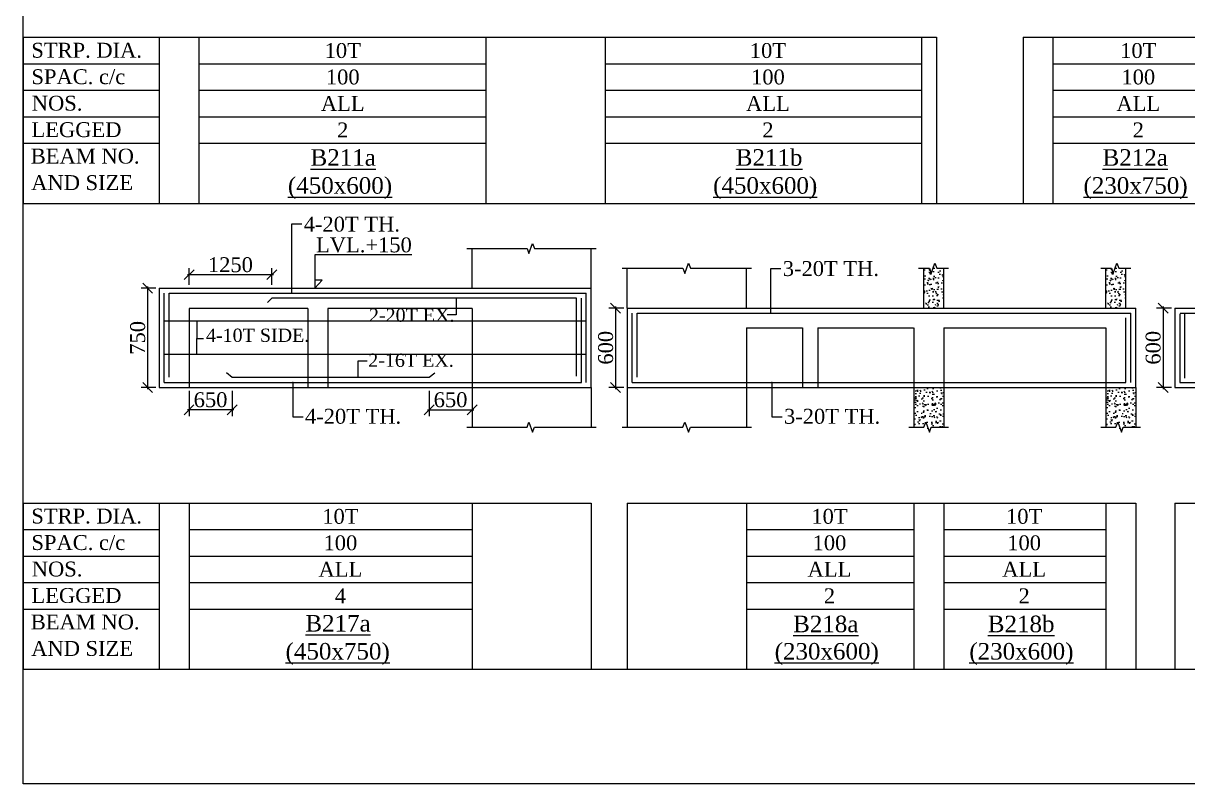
# Model space of a CAD drawing. Header units: millimetres. Extents: x 9781889 to 10654170, y -7852491 to -7608561.
# Drawn here: x 10545497 to 10563083, y -7801878 to -7790389 of the extents above; entities that cross this region are included whole.
import ezdxf
from ezdxf.enums import TextEntityAlignment as Align

# ---------------------------------------------------------------- set-up
doc = ezdxf.new("R2010")
doc.units = ezdxf.units.MM
doc.header["$LTSCALE"] = 10
doc.header["$PDMODE"] = 3
doc.linetypes.add('HIDDEN', pattern=[0.375, 0.25, -0.125])
for name, color, linetype, lineweight in [('LVL', 3, 'Continuous', 0), ('S-CUT OUT LINE', 9, 'Continuous', 0), ('S-DIM L.S.', 7, 'Continuous', 0), ('S-HATCH', 8, 'Continuous', 0), ('S-L.S.SECTION', 5, 'Continuous', 0), ('S-L.S.SLAB LINE', 252, 'HIDDEN', 0), ('S-L.S.STEEL', 1, 'Continuous', 9), ('S-L.S.STEEL 1', 6, 'Continuous', 0), ('S-SECTION MARK', 7, 'Continuous', 0), ('S-SHEET', 251, 'Continuous', 0), ('S-TEXT', 7, 'Continuous', 0), ('S-TEXT L.S. BEAM NO.', 30, 'Continuous', 0), ('S-TEXT. L.S.', 7, 'Continuous', 0)]:
    doc.layers.add(name, color=color, linetype=linetype, lineweight=lineweight)
doc.styles.add('135', font='arial.ttf', dxfattribs={"width": 0.8, "height": 135})
doc.styles.get("Standard").update_dxf_attribs({"font": 'arial.ttf'})
doc.styles.add('TEXT', font='times.ttf')
doc.dimstyles.new('75', dxfattribs={"dimtxt": 135, "dimasz": 90, "dimexe": 0.1, "dimexo": 0.03, "dimgap": 0.09, "dimtad": 1, "dimdec": 0, "dimzin": 0, "dimdsep": 46, "dimtxsty": '135', "dimblk": 'ARCHTICK', "dimcen": 0.09, "dimclrd": 256, "dimclre": 256, "dimclrt": 256, "dimadec": 0, "dimazin": 0, "dimtfac": 1, "dimtdec": 0, "dimtofl": 0, "dimtmove": 1, "dimatfit": 3, "dimldrblk": 'DOTSMALL', "dimfxl": 1, "dimtolj": 1, "dimtzin": 0, "dimlwd": -1, "dimlwe": -1, "dimarcsym": 0})
doc.dimstyles.new('SETU_1', dxfattribs={"dimtxt": 200, "dimasz": 150, "dimexe": 100, "dimexo": 50, "dimgap": 35, "dimtad": 1, "dimdec": 0, "dimzin": 0, "dimdsep": 46, "dimtxsty": 'Standard', "dimblk": 'OBLIQUE', "dimcen": 150, "dimdle": 25, "dimclrd": 256, "dimclre": 7, "dimclrt": 256, "dimadec": 0, "dimazin": 0, "dimtfac": 1, "dimtdec": 0, "dimtofl": 0, "dimtmove": 1, "dimatfit": 3, "dimfxl": 1, "dimtolj": 1, "dimtzin": 0, "dimlwd": -1, "dimlwe": 5, "dimarcsym": 1})
pattern_1 = [(49.99999999999999, (311067.0562190972, -23983.98058426101), (182.184668996004, -15.93908553890309), [19.05, -209.55]), (355, (311067.0562190972, -23983.98058426101), (-35.24342142496934, 191.0568452390351), [15.24, -167.64058417]), (100.4514447, (311082.2382260971, -23985.30883776117), (146.9412470903533, 175.1177519121951), [16.19000879999999, -178.0902445999999]), (46.18420000000001, (311067.0562190972, -23933.18058426119), (271.0790408921299, -42.04232793272715), [28.575, -314.325]), (96.63555760999992, (311089.6461190972, -23936.68408426084), (237.404134051503, 247.4261245977215), [24.28502314, -267.13560816]), (351.1841511700001, (311067.0562190972, -23933.18058426119), (237.404134064977, 247.4261245855326), [22.85996707, -251.45973192]), (21, (311092.4562190976, -23945.88058426138), (151.6143912691325, -102.2651981870876), [19.05, -209.55]), (326.0000000000001, (311092.4562190976, -23945.88058426138), (61.80202834764707, 184.1879661223193), [15.24, -167.64]), (71.45144499999999, (311105.0907516964, -23954.40268416144), (213.4164192787161, 81.92276888590524), [16.1900088, -178.0899376]), (37.50000000000001, (311067.0562190972, -23983.98058426101), (3.088603250591817, 84.55503887315311), [0, -165.608, 0, -170.18, 0, -168.275]), (7.499999999999999, (311067.0562190972, -23983.98058426101), (66.81966251030575, 100.1805748181195), [0, -97.02799999999999, 0, -161.798, 0, -64.135]), (327.5, (311010.4142190963, -23983.98058426101), (135.5905951668714, -5.728743992673444), [0, -63.5, 0, -198.12, 0, -262.89]), (317.5, (310985.0142190978, -23983.98058426101), (148.129181386018, 25.42649103333303), [0, -82.55, 0, -131.572, 0, -186.69])]

# ---------------------------------------------------------------- blocks, each defined once
blk = doc.blocks.new('_ArchTick')
at = {"color": 0, "linetype": 'ByBlock', "const_width": 0.15}
blk.add_lwpolyline([(-0.5, -0.5), (0.5, 0.5)], dxfattribs=at)
blk = doc.blocks.new('_Oblique')
at = {"color": 0, "linetype": 'ByBlock', "lineweight": -2}
blk.add_line((-0.5, -0.5), (0.5, 0.5), dxfattribs=at)
blk = doc.blocks.new('*D1128')
at = {"layer": 'Defpoints', "color": 0, "transparency": 16777216}
for p in [(10547550.18985364, -7794390.969826872), (10547375.03988869, -7795890.969829852), (10547550.18985457, -7795890.969829852)]:
    blk.add_point(p, dxfattribs=at)
at = {"layer": 'S-DIM L.S.', "color": 7, "lineweight": 5, "transparency": 16777216}
for p, q in [((10547500.18985364, -7794390.969826872), (10547275.03988869, -7794390.969826872)), ((10547500.18985457, -7795890.969829852), (10547275.03988869, -7795890.969829852))]:
    blk.add_line(p, q, dxfattribs=at)
at = {"layer": 'S-DIM L.S.', "transparency": 16777216}
blk.add_line((10547375.03988869, -7794365.969826872), (10547375.03988869, -7795915.969829852), dxfattribs=at)
at = {"layer": 'S-DIM L.S.', "transparency": 16777216, "xscale": 150, "yscale": 150, "zscale": 150}
for p, rotation in [((10547375.03988869, -7794390.969826872), 90), ((10547375.03988869, -7795890.969829852), 270)]:
    blk.add_blockref('_Oblique', p, dxfattribs=dict(at, rotation=rotation))
at = {"layer": 'S-DIM L.S.', "transparency": 16777216, "insert": (10547225.26880001, -7795140.969828364), "char_height": 225, "attachment_point": 5, "rotation": 90, "style": 'TEXT'}
blk.add_mtext('\\A1;750', dxfattribs=at)
blk = doc.blocks.new('*D1129')
at = {"layer": 'Defpoints', "color": 0, "transparency": 16777216}
for p in [(10548000.34244815, -7794187.166203773), (10548000.34244815, -7794390.969826868, 0.0148120577035693), (10549250.34244815, -7794390.969826868, 0.0148120577035693)]:
    blk.add_point(p, dxfattribs=at)
at = {"layer": 'S-DIM L.S.', "transparency": 16777216}
blk.add_line((10549275.34244815, -7794187.166203773), (10547975.34244815, -7794187.166203773), dxfattribs=at)
at = {"layer": 'S-DIM L.S.', "color": 7, "lineweight": 5, "transparency": 16777216}
for p, q in [((10548000.34244815, -7794340.969826868), (10548000.34244815, -7794087.166203773)), ((10549250.34244815, -7794340.969826868), (10549250.34244815, -7794087.166203773))]:
    blk.add_line(p, q, dxfattribs=at)
at = {"layer": 'S-DIM L.S.', "transparency": 16777216, "xscale": 150, "yscale": 150, "zscale": 150, "rotation": 180}
blk.add_blockref('_Oblique', (10548000.34244815, -7794187.166203773), dxfattribs=at)
at = {"layer": 'S-DIM L.S.', "transparency": 16777216, "xscale": 150, "yscale": 150, "zscale": 150}
blk.add_blockref('_Oblique', (10549250.34244815, -7794187.166203773), dxfattribs=at)
at = {"layer": 'S-DIM L.S.', "transparency": 16777216, "insert": (10548625.34244815, -7794037.719556333), "char_height": 225, "attachment_point": 5, "style": 'TEXT'}
blk.add_mtext('\\A1;1250', dxfattribs=at)
blk = doc.blocks.new('*D1130')
at = {"layer": 'Defpoints', "color": 0, "transparency": 16777216}
for p in [(10551625.06700722, -7795890.969835437, 0.0147644726574974), (10552275.18988425, -7795890.969833574, 0.0148120577035693), (10552275.18988425, -7796227.042576513)]:
    blk.add_point(p, dxfattribs=at)
at = {"layer": 'S-DIM L.S.', "color": 7, "lineweight": 5, "transparency": 16777216}
for p, q in [((10551625.06700722, -7795940.969835437), (10551625.06700722, -7796327.042576513)), ((10552275.18988425, -7795940.969833574), (10552275.18988425, -7796327.042576513))]:
    blk.add_line(p, q, dxfattribs=at)
at = {"layer": 'S-DIM L.S.', "transparency": 16777216}
blk.add_line((10551600.06700722, -7796227.042576513), (10552300.18988425, -7796227.042576513), dxfattribs=at)
at = {"layer": 'S-DIM L.S.', "transparency": 16777216, "xscale": 150, "yscale": 150, "zscale": 150, "rotation": 180}
blk.add_blockref('_Oblique', (10551625.06700722, -7796227.042576513), dxfattribs=at)
at = {"layer": 'S-DIM L.S.', "transparency": 16777216, "xscale": 150, "yscale": 150, "zscale": 150}
blk.add_blockref('_Oblique', (10552275.18988425, -7796227.042576513), dxfattribs=at)
at = {"layer": 'S-DIM L.S.', "transparency": 16777216, "insert": (10551950.12844573, -7796077.595929073), "char_height": 225, "attachment_point": 5, "style": 'TEXT'}
blk.add_mtext('\\A1;650', dxfattribs=at)
blk = doc.blocks.new('*D1131')
at = {"layer": 'Defpoints', "color": 0, "transparency": 16777216}
for p in [(10548000.24071851, -7795890.969833574, 0.0148120577035693), (10548650.36359553, -7795890.969835437, 0.0147644726574974), (10548000.24071851, -7796227.042576513)]:
    blk.add_point(p, dxfattribs=at)
at = {"layer": 'S-DIM L.S.', "color": 7, "lineweight": 5, "transparency": 16777216}
for p, q in [((10548000.24071851, -7795940.969833574), (10548000.24071851, -7796327.042576513)), ((10548650.36359553, -7795940.969835437), (10548650.36359553, -7796327.042576513))]:
    blk.add_line(p, q, dxfattribs=at)
at = {"layer": 'S-DIM L.S.', "transparency": 16777216}
blk.add_line((10548675.36359553, -7796227.042576513), (10547975.24071851, -7796227.042576513), dxfattribs=at)
at = {"layer": 'S-DIM L.S.', "transparency": 16777216, "xscale": 150, "yscale": 150, "zscale": 150, "rotation": 180}
blk.add_blockref('_Oblique', (10548000.24071851, -7796227.042576513), dxfattribs=at)
at = {"layer": 'S-DIM L.S.', "transparency": 16777216, "xscale": 150, "yscale": 150, "zscale": 150}
blk.add_blockref('_Oblique', (10548650.36359553, -7796227.042576513), dxfattribs=at)
at = {"layer": 'S-DIM L.S.', "transparency": 16777216, "insert": (10548325.30215702, -7796077.595929073), "char_height": 225, "attachment_point": 5, "style": 'TEXT'}
blk.add_mtext('\\A1;650', dxfattribs=at)
blk = doc.blocks.new('*D1132')
at = {"layer": 'Defpoints', "color": 0, "transparency": 16777216}
for p in [(10554617.46633099, -7794690.969826872), (10554442.31636606, -7795890.969829852), (10554617.46633192, -7795890.969829852)]:
    blk.add_point(p, dxfattribs=at)
at = {"layer": 'S-DIM L.S.', "color": 7, "lineweight": 5, "transparency": 16777216}
for p, q in [((10554567.46633099, -7794690.969826872), (10554342.31636606, -7794690.969826872)), ((10554567.46633192, -7795890.969829852), (10554342.31636606, -7795890.969829852))]:
    blk.add_line(p, q, dxfattribs=at)
at = {"layer": 'S-DIM L.S.', "transparency": 16777216}
blk.add_line((10554442.31636606, -7794665.969826872), (10554442.31636606, -7795915.969829852), dxfattribs=at)
at = {"layer": 'S-DIM L.S.', "transparency": 16777216, "xscale": 150, "yscale": 150, "zscale": 150}
for p, rotation in [((10554442.31636606, -7794690.969826872), 90), ((10554442.31636606, -7795890.969829852), 270)]:
    blk.add_blockref('_Oblique', p, dxfattribs=dict(at, rotation=rotation))
at = {"layer": 'S-DIM L.S.', "transparency": 16777216, "insert": (10554292.86971862, -7795290.969828364), "char_height": 225, "attachment_point": 5, "rotation": 90, "style": 'TEXT'}
blk.add_mtext('\\A1;600', dxfattribs=at)
blk = doc.blocks.new('*D1134')
at = {"layer": 'Defpoints', "color": 0, "transparency": 16777216}
for p in [(10562886.5230374, -7794690.969689035), (10562711.37307255, -7795890.969692015), (10562886.52303833, -7795890.969692015)]:
    blk.add_point(p, dxfattribs=at)
at = {"layer": 'S-DIM L.S.', "color": 7, "lineweight": 5, "transparency": 16777216}
for p, q in [((10562836.5230374, -7794690.969689035), (10562611.37307255, -7794690.969689035)), ((10562836.52303833, -7795890.969692015), (10562611.37307255, -7795890.969692015))]:
    blk.add_line(p, q, dxfattribs=at)
at = {"layer": 'S-DIM L.S.', "transparency": 16777216}
blk.add_line((10562711.37307255, -7794665.969689035), (10562711.37307255, -7795915.969692015), dxfattribs=at)
at = {"layer": 'S-DIM L.S.', "transparency": 16777216, "xscale": 150, "yscale": 150, "zscale": 150}
for p, rotation in [((10562711.37307255, -7794690.969689035), 90), ((10562711.37307255, -7795890.969692015), 270)]:
    blk.add_blockref('_Oblique', p, dxfattribs=dict(at, rotation=rotation))
at = {"layer": 'S-DIM L.S.', "transparency": 16777216, "insert": (10562561.9264251, -7795290.969690527), "char_height": 225, "attachment_point": 5, "rotation": 90, "style": 'TEXT'}
blk.add_mtext('\\A1;600', dxfattribs=at)

msp = doc.modelspace()

# ---------------------------------------------------------------- hatches: boundary and pattern name
at = {"layer": 'S-HATCH', "linetype": 'ByBlock'}
h = msp.add_hatch(dxfattribs=at)
h.set_pattern_fill('AR-CONC', color=256)
h.set_pattern_definition([(49.99999999999999, (308317.0562200751, -23983.98058426101), (182.184668996004, -15.93908553890309), [19.05, -209.55]), (355, (308317.0562200751, -23983.98058426101), (-35.24342142496934, 191.0568452390351), [15.24, -167.64058417]), (100.4514447, (308332.238227075, -23985.30883776117), (146.9412470903533, 175.1177519121951), [16.19000879999999, -178.0902445999999]), (46.18420000000001, (308317.0562200751, -23933.18058426119), (271.0790408921299, -42.04232793272715), [28.575, -314.325]), (96.63555760999992, (308339.6461200751, -23936.68408426084), (237.404134051503, 247.4261245977215), [24.28502314, -267.13560816]), (351.1841511700001, (308317.0562200751, -23933.18058426119), (237.404134064977, 247.4261245855326), [22.85996707, -251.45973192]), (21, (308342.4562200755, -23945.88058426138), (151.6143912691325, -102.2651981870876), [19.05, -209.55]), (326.0000000000001, (308342.4562200755, -23945.88058426138), (61.80202834764707, 184.1879661223193), [15.24, -167.64]), (71.45144499999999, (308355.0907526743, -23954.40268416144), (213.4164192787161, 81.92276888590524), [16.1900088, -178.0899376]), (37.50000000000001, (308317.0562200751, -23983.98058426101), (3.088603250591817, 84.55503887315311), [0, -165.608, 0, -170.18, 0, -168.275]), (7.499999999999999, (308317.0562200751, -23983.98058426101), (66.81966251030575, 100.1805748181195), [0, -97.02799999999999, 0, -161.798, 0, -64.135]), (327.5, (308260.4142200742, -23983.98058426101), (135.5905951668714, -5.728743992673444), [0, -63.5, 0, -198.12, 0, -262.89]), (317.5, (308235.0142200757, -23983.98058426101), (148.129181386018, 25.42649103333303), [0, -82.55, 0, -131.572, 0, -186.69])])
h.paths.add_polyline_path([(10559397.46630134, -7794090.96982724), (10559292.86384148, -7794090.96982724), (10559264.89353584, -7794014.122044882), (10559208.95292455, -7794167.817609599), (10559180.98261984, -7794090.96982724), (10559097.46630232, -7794090.96982724), (10559097.46630232, -7794690.969826868), (10559397.46630134, -7794690.969826868)])
h = msp.add_hatch(dxfattribs=at)
h.set_pattern_fill('AR-CONC', color=256)
h.set_pattern_definition(pattern_1)
h.paths.add_polyline_path([(10562147.46630036, -7794090.96982724), (10562042.8638405, -7794090.96982724), (10562014.89353486, -7794014.122044882), (10561958.95292357, -7794167.817609599), (10561930.98261886, -7794090.96982724), (10561847.46630134, -7794090.96982724), (10561847.46630134, -7794690.969826868), (10562147.46630036, -7794690.969826868)])
h = msp.add_hatch(dxfattribs=at)
h.set_pattern_fill('AR-CONC', color=256)
h.set_pattern_definition([(49.99999999999999, (308167.0562190972, -23983.98058426101), (182.184668996004, -15.93908553890309), [19.05, -209.55]), (355, (308167.0562190972, -23983.98058426101), (-35.24342142496934, 191.0568452390351), [15.24, -167.64058417]), (100.4514447, (308182.2382260971, -23985.30883776117), (146.9412470903533, 175.1177519121951), [16.19000879999999, -178.0902445999999]), (46.18420000000001, (308167.0562190972, -23933.18058426119), (271.0790408921299, -42.04232793272715), [28.575, -314.325]), (96.63555760999992, (308189.6461190972, -23936.68408426084), (237.404134051503, 247.4261245977215), [24.28502314, -267.13560816]), (351.1841511700001, (308167.0562190972, -23933.18058426119), (237.404134064977, 247.4261245855326), [22.85996707, -251.45973192]), (21, (308192.4562190976, -23945.88058426138), (151.6143912691325, -102.2651981870876), [19.05, -209.55]), (326.0000000000001, (308192.4562190976, -23945.88058426138), (61.80202834764707, 184.1879661223193), [15.24, -167.64]), (71.45144499999999, (308205.0907516964, -23954.40268416144), (213.4164192787161, 81.92276888590524), [16.1900088, -178.0899376]), (37.50000000000001, (308167.0562190972, -23983.98058426101), (3.088603250591817, 84.55503887315311), [0, -165.608, 0, -170.18, 0, -168.275]), (7.499999999999999, (308167.0562190972, -23983.98058426101), (66.81966251030575, 100.1805748181195), [0, -97.02799999999999, 0, -161.798, 0, -64.135]), (327.5, (308110.4142190963, -23983.98058426101), (135.5905951668714, -5.728743992673444), [0, -63.5, 0, -198.12, 0, -262.89]), (317.5, (308085.0142190978, -23983.98058426101), (148.129181386018, 25.42649103333303), [0, -82.55, 0, -131.572, 0, -186.69])])
h.paths.add_polyline_path([(10558947.46630134, -7796490.969829483), (10559097.79654924, -7796490.969829483), (10559125.76685395, -7796414.122047124), (10559181.70746524, -7796567.817611841), (10559209.67777088, -7796490.969829483), (10559397.46630036, -7796490.969829483), (10559397.46630036, -7795890.969827985), (10558947.46630134, -7795890.969827985)])
h = msp.add_hatch(dxfattribs=at)
h.set_pattern_fill('AR-CONC', color=256)
h.set_pattern_definition(pattern_1)
h.paths.add_polyline_path([(10561847.46630134, -7796490.969829483), (10561997.79654924, -7796490.969829483), (10562025.76685395, -7796414.122047124), (10562081.70746524, -7796567.817611841), (10562109.67777088, -7796490.969829483), (10562297.46630036, -7796490.969829483), (10562297.46630036, -7795890.969827985), (10561847.46630134, -7795890.969827985)])

# ---------------------------------------------------------------- linework, layer by layer
at = {"layer": 'LVL', "linetype": 'Continuous', "elevation": -0.0003248265627273962}
msp.add_lwpolyline([(10551363.59790951, -7793887.54958872), (10549902.38170245, -7793887.54958872), (10549902.38170245, -7794390.969826868), (10550010.52122988, -7794268.886645629), (10549902.38170245, -7794268.886645629)], dxfattribs=at)
at = {"layer": 'S-CUT OUT LINE', "color": 5}
for points, elevation in [([(10552196.90214179, -7793790.96982724), (10553104.94312756, -7793790.96982724), (10553132.91343227, -7793867.817609599), (10553188.85404356, -7793714.122044882), (10553216.8243492, -7793790.96982724), (10554150.18988443, -7793790.96982724)], -0.0001158637210891085), ([(10554539.2294534, -7794090.96982724), (10555459.47845114, -7794090.96982724), (10555487.44875586, -7794167.817609599), (10555543.38936714, -7794014.122044882), (10555571.35967279, -7794090.96982724), (10556492.51719604, -7794090.96982724)], -0.001671325892168576), ([(10559019.17855889, -7794090.96982724), (10559180.98261984, -7794090.96982724), (10559208.95292455, -7794167.817609599), (10559264.89353584, -7794014.122044882), (10559292.86384148, -7794090.96982724), (10559472.46630153, -7794090.96982724)], -0.001597069491445607), ([(10561769.17855791, -7794090.96982724), (10561930.98261886, -7794090.96982724), (10561958.95292357, -7794167.817609599), (10562014.89353486, -7794014.122044882), (10562042.8638405, -7794090.96982724), (10562222.46630055, -7794090.96982724)], -0.001597069491446008), ([(10552196.90214179, -7796490.969829483), (10553104.94312756, -7796490.969829483), (10553132.91343227, -7796414.122047124), (10553188.85404356, -7796567.817611841), (10553216.8243492, -7796490.969829483), (10554150.18988443, -7796490.969829483)], -0.0001158637210891085), ([(10554539.2294534, -7796490.969829483), (10555459.47845114, -7796490.969829483), (10555487.44875586, -7796414.122047124), (10555543.38936714, -7796567.817611841), (10555571.35967279, -7796490.969829483), (10556492.51719604, -7796490.969829483)], -0.001671325892168576), ([(10558869.17855791, -7796490.969829483), (10559097.79654924, -7796490.969829483), (10559125.76685395, -7796414.122047124), (10559181.70746524, -7796567.817611841), (10559209.67777088, -7796490.969829483), (10559472.46630055, -7796490.969829483)], -0.001597069491446008), ([(10561769.17855791, -7796490.969829483), (10561997.79654924, -7796490.969829483), (10562025.76685395, -7796414.122047124), (10562081.70746524, -7796567.817611841), (10562109.67777088, -7796490.969829483), (10562372.46630055, -7796490.969829483)], -0.001597069491446008)]:
    msp.add_lwpolyline(points, dxfattribs=dict(at, elevation=elevation))
at = {"layer": 'S-L.S.SECTION'}
for p, q in [((10552275.18988522, -7794390.969826868, -0.0002289834300848081), (10552275.18988522, -7793790.96982724, -0.0002289835465001081)), ((10554075.18988425, -7794390.969826868, -0.0002289834300852082), (10554075.18988425, -7793790.96982724, -0.0002289835465005079)), ((10554617.51719684, -7794690.969826868, -0.001784445601164276), (10554617.51719684, -7794090.96982724, -0.001784445717579576)), ((10556417.51719586, -7794690.969826868, -0.001784445601164676), (10556417.51719586, -7794090.96982724, -0.001784445717579976)), ((10559097.46630232, -7794690.969826868, -0.001710189200441307), (10559097.46630232, -7794090.96982724, -0.001710189316856607)), ((10559397.46630134, -7794690.969826868, -0.001710189200441707), (10559397.46630134, -7794090.96982724, -0.001710189316857007)), ((10561847.46630134, -7794690.969826868, -0.001710189200441707), (10561847.46630134, -7794090.96982724, -0.001710189316857007)), ((10562147.46630036, -7794690.969826868, -0.001710189200442108), (10562147.46630036, -7794090.96982724, -0.001710189316857407)), ((10547550.18985364, -7794390.969826868, -0.0003150878399525588), (10554075.18988425, -7794390.969826868, -0.0003421031390813084)), ((10547550.24071949, -7794390.969826868, -0.0003032398308073765), (10547550.24071851, -7795890.969833574, -0.0003032398308073765)), ((10554075.18988425, -7795890.969827985, -0.0003702644633766083), (10554075.18988425, -7794390.969826868, -0.0003702644633766083)), ((10554617.46633099, -7794690.969826868, -0.001796293610309458), (10562297.46630036, -7794690.969826868, -0.001823308909438208)), ((10554617.51719684, -7794690.969826868, -0.001784445601164276), (10554617.51719586, -7795890.969833574, -0.001784445601164276)), ((10562297.46630036, -7795890.969827985, -0.001851470233733507), (10562297.46630036, -7794690.969826868, -0.001851470233733507)), ((10562886.52303832, -7794690.969689032, -0.00185936798196762), (10580491.52303832, -7794690.969689031, -0.01302520494069489)), ((10562886.52303832, -7794690.969689031, -0.001145102379021179), (10562886.52303832, -7795890.969695739, -0.001145102379021179)), ((10547550.18985364, -7795890.969827985, -0.0003150878399525588), (10554075.18988425, -7795890.969827985, -0.0003421031390813084)), ((10552275.18988522, -7795890.969829855, -0.0002289834300848081), (10552275.18988522, -7796490.969829483, -0.0002289835465001081)), ((10554075.18988425, -7795890.969829855, -0.0002289834300852082), (10554075.18988425, -7796490.969829483, -0.0002289835465005079)), ((10554617.46633099, -7795890.969827985, -0.001796293610309458), (10562297.46630036, -7795890.969827985, -0.001823308909438208)), ((10554617.51719684, -7795890.969829855, -0.001784445601164276), (10554617.51719684, -7796490.969829483, -0.001784445717579576)), ((10556417.51719586, -7795890.969829855, -0.001784445601164676), (10556417.51719586, -7796490.969829483, -0.001784445717579976)), ((10558947.46630134, -7795890.969829855, -0.001710189200441707), (10558947.46630134, -7796490.969829483, -0.001710189316857007)), ((10559397.46630036, -7795890.969829855, -0.001710189200442108), (10559397.46630036, -7796490.969829483, -0.001710189316857407)), ((10561847.46630134, -7795890.969829855, -0.001710189200441707), (10561847.46630134, -7796490.969829483, -0.001710189316857007)), ((10562297.46630036, -7795890.969829855, -0.001710189200442108), (10562297.46630036, -7796490.969829483, -0.001710189316857407)), ((10562886.52303832, -7795890.96969015, -0.00185936798196762), (10580041.52303836, -7795890.969690148, -0.01313956730939395))]:
    msp.add_line(p, q, dxfattribs=at)
at = {"layer": 'S-L.S.SLAB LINE', "ltscale": 0.3}
for p, q in [((10547550.18985364, -7794690.969832457, -0.0002679648491682243), (10547550.24071851, -7794690.969832457, -0.0002679646247443479)), ((10548000.18985364, -7794690.969832457, -0.0002659793779076298), (10549795.24074912, -7794690.969832457, -0.0002504449664942046)), ((10548000.24071851, -7794690.969832457, -0.0003032398308077766), (10548000.24071851, -7795890.969833574, -0.0003032398308077766)), ((10549795.24074912, -7794690.969832457, -0.0002152722968713206), (10549795.24074912, -7795890.969833574, -0.0002152722968713206)), ((10550095.18988425, -7794690.969832457, -0.0002478491998338204), (10552275.18988425, -7794690.969832458, -0.0002289834300852084)), ((10550095.24074912, -7794690.969832457, -0.0002152722968713206), (10550095.24074912, -7795890.969833574, -0.0002152722968713206)), ((10552275.18988425, -7794690.969832457, -0.0002289834300852082), (10552275.18988425, -7795890.969833574, -0.0002289834300852082)), ((10554617.46633099, -7794990.969832457, -0.001749170619525124), (10554617.51719586, -7794990.969832457, -0.001749170395101247)), ((10556417.46633099, -7794990.969832457, -0.001747185148264529), (10557267.46626974, -7794990.969832457, -0.001741393886098693)), ((10556417.51719586, -7794990.969832457, -0.001784445601164676), (10556417.51719586, -7795890.969833574, -0.001784445601164676)), ((10557267.46626974, -7794990.969832457, -0.001710189200442108), (10557267.46626974, -7795890.969833574, -0.001710189200442108)), ((10557497.46626974, -7794990.969832457, -0.001739826838576199), (10558947.46630036, -7794990.969832457, -0.001729947625725729)), ((10557497.46626974, -7794990.969832457, -0.001710189200442108), (10557497.46626974, -7795890.969833574, -0.001710189200442108)), ((10558947.46630134, -7794990.969832457, -0.001710189200441707), (10558947.46630134, -7795890.969833574, -0.001710189200441707)), ((10559397.46630036, -7794990.969832457, -0.001726881663181719), (10561847.46630036, -7794990.969832458, -0.001710189200442108)), ((10559397.46630036, -7794990.969832457, -0.001710189200442108), (10559397.46630036, -7795890.969833574, -0.001710189200442108)), ((10561847.46630036, -7794990.969832457, -0.001710189200442108), (10561847.46630036, -7795890.969833574, -0.001710189200442108))]:
    msp.add_line(p, q, dxfattribs=at)
at = {"layer": 'S-L.S.STEEL'}
for p, q in [((10547625.18985382, -7795815.96982873, -0.0003702644633766083), (10547625.18985382, -7794465.969827985, -0.0003702644633766083)), ((10547700.18985401, -7794465.969827985, -0.0003702644633762379), (10554000.18988406, -7794465.969827985, -0.0003417067610542194)), ((10547700.18985401, -7795736.315592664, -0.000370264463376682), (10547700.18985401, -7794465.969827985, -0.000370264463376682)), ((10553850.18988369, -7795719.769408766, -0.0003702644633766083), (10553850.18988369, -7794540.96982724, -0.0003702644633766083)), ((10553925.18988387, -7795815.96982873, -0.0003702644633766083), (10553925.18988387, -7794540.96982724, -0.0003702644633766083)), ((10554000.18988406, -7795815.96982873, -0.0003702644633766083), (10554000.18988406, -7794465.969827985, -0.0003702644633766083)), ((10554692.46633117, -7795815.96982873, -0.001851470233733507), (10554692.46633117, -7794765.969827985, -0.001851470233733507)), ((10554767.46633136, -7794765.969827985, -0.001851470233733137), (10562222.46630018, -7794765.969827985, -0.001822912531411119)), ((10554767.46633136, -7795736.315592664, -0.001851470233733581), (10554767.46633136, -7794765.969827985, -0.001851470233733581)), ((10562222.46630018, -7795815.96982873, -0.001851470233733507), (10562222.46630018, -7794765.969827985, -0.001851470233733507)), ((10563036.52303832, -7794765.96969015, -0.001145102379021179), (10563036.52303832, -7795748.567137621, -0.001145102379021179)), ((10562147.46629999, -7795815.96982873, -0.001851470233733507), (10562147.46629999, -7794840.96982724, -0.001851470233733507)), ((10562961.52303832, -7794778.531606129, -0.001145102379021179), (10562961.52303832, -7795815.969690895, -0.001145102379021179)), ((10547625.18985382, -7795815.969828731, -0.0003163021267331468), (10553925.18988387, -7795815.96982873, -0.0003411784539621083)), ((10554692.46633117, -7795815.969828731, -0.001797507897090046), (10562147.46629999, -7795815.96982873, -0.001822384224319008)), ((10562961.52303832, -7795815.969690895, -0.001861300526865672), (10580424.3402994, -7795815.969690894, -0.0131761768800619))]:
    msp.add_line(p, q, dxfattribs=at)
at = {"layer": 'S-L.S.STEEL', "elevation": -0.01511529759258478}
msp.add_lwpolyline([(10551714.56700699, -7795672.757322184), (10551625.06700722, -7795740.96983879), (10548650.3635946, -7795740.96983879), (10548568.36359513, -7795670.257322705)], dxfattribs=at)
at = {"layer": 'S-L.S.STEEL'}
for points in [[(10553850.18988369, -7794540.969828273, -0.0001431425258824545), (10549250.34244815, -7794540.9698291, -0.0002733411537186566), (10549187.14955347, -7794607.82198331, -0.002230695225330856)], [(10562969.34029935, -7794765.96969015, -0.0009298783545286752), (10580357.15756042, -7794765.96969015, -0.01223265449941647), (10580357.15756042, -7795740.724924257, -0.01223265449941647)], [(10563036.52303832, -7794765.96969015, -0.001861703182869248), (10580357.15756042, -7794765.96969015, -0.0131208078623827)]]:
    msp.add_polyline3d(points, dxfattribs=at)
at = {"layer": 'S-L.S.STEEL 1'}
for p, q in [((10554000.18988406, -7794890.969823455, -0.0001623718430466957), (10547625.18985382, -7794890.969823455, -0.0001623718430466957)), ((10554000.18988406, -7795390.969823125, -0.0001351859027134278), (10547625.18985382, -7795390.969823124, -0.0001351859027134278))]:
    msp.add_line(p, q, dxfattribs=at)
at = {"layer": 'S-SHEET'}
for p, q in [((10545497.06682841, -7790600.238547206, 0.0014812057703569), (10547550.18985364, -7790600.238547206, 0.0014812057703569)), ((10545497.06682841, -7790600.23930344), (10545497.06682841, -7793109.526087075)), ((10547550.18985364, -7790600.238547206, 0.002750738641697373), (10559289.03103166, -7790600.238547332, 0.003539656179959906)), ((10547550.18985364, -7790600.238547206, 0.0014812057703569), (10547550.18985364, -7793109.52594924, 0.0014812057703569)), ((10548150.18985364, -7790600.238547206, 0.001482181498778261), (10548150.18985364, -7793109.52594924, 0.001482181498778261)), ((10552485.18985364, -7790600.238547206, 0.0014812057703569), (10552485.18985364, -7793109.52594924, 0.0014812057703569)), ((10554285.18985364, -7790600.238547206, 0.0014812057703569), (10554285.18985364, -7793109.52594924, 0.0014812057703569)), ((10559063.12565038, -7790600.238547206, 0.001385110413170938), (10559063.12565038, -7793109.52594924, 0.001385110413170938)), ((10559289.03103166, -7790600.238547332, 0.001498230122167038), (10559289.03103166, -7793109.525949365, 0.001498230122167038)), ((10560598.40778614, -7790600.238547207, -1.422546423999394e-05), (10564178.40778613, -7790600.238547207, -1.188743929397016e-05)), ((10560598.40778614, -7790600.238547207), (10560598.40778614, -7793109.525949241)), ((10561048.40778614, -7790600.238547207), (10561048.40778614, -7793109.525949241)), ((10545497.06682841, -7791000.238545717, 0.0014812057703569), (10547550.18985364, -7791000.238545717, 0.0014812057703569)), ((10548150.18985364, -7791000.238545715, 0.001342934695468095), (10552485.18985364, -7791000.238545715, 0.001401616250016577)), ((10554285.18985364, -7791000.238545716, 0.001401080870294108), (10559063.12565038, -7791000.238545716, 0.001321784018472602)), ((10561048.40778614, -7791000.238545717, -5.654010952826884e-05), (10563728.40778613, -7791000.238545717, -6.687016957724746e-05)), ((10545497.06682841, -7791400.238546088, 0.0014812057703569), (10547550.18985364, -7791400.238546088, 0.0014812057703569)), ((10548150.18985364, -7791400.238546088, 0.001342934695468095), (10552485.18985364, -7791400.238546088, 0.001401616250016577)), ((10554285.18985364, -7791400.238546088, 0.001401080870294108), (10559063.12565038, -7791400.238546088, 0.001321784018472602)), ((10561048.40778614, -7791400.238546089, -5.654010952826884e-05), (10563728.40778613, -7791400.238546089, -6.687016957724746e-05)), ((10545497.06682841, -7791800.238546462, 0.0014812057703569), (10547550.18985364, -7791800.238546462, 0.0014812057703569)), ((10548150.18985364, -7791800.238546459, 0.001342934695468095), (10552485.18985364, -7791800.238546459, 0.001401616250016577)), ((10554285.18985364, -7791800.238546459, 0.001401080870294108), (10559063.12565038, -7791800.238546461, 0.001321784018472602)), ((10561048.40778614, -7791800.238546462, -5.654010952826884e-05), (10563728.40778613, -7791800.238546462, -6.687016957724746e-05)), ((10545497.06682841, -7792200.238546833, 0.0014812057703569), (10547550.18985364, -7792200.238546833, 0.0014812057703569)), ((10548150.18985364, -7792200.238546832, 0.001342934695468095), (10552485.18985364, -7792200.238546833, 0.001401616250016577)), ((10554285.18985364, -7792200.238546835, 0.001401080870294108), (10559063.12565038, -7792200.238546833, 0.001321784018472602)), ((10561048.40778614, -7792200.238546834, -5.654010952826884e-05), (10563728.40778613, -7792200.238546834, -6.687016957724746e-05)), ((10545497.06682841, -7793109.52594924, 0.0014812057703569), (10547550.18985364, -7793109.52594924, 0.0014812057703569)), ((10545497.06682841, -7793109.526087075, -0.001710189200442195), (10596831.22341728, -7793109.526087075, -0.001710189200442195)), ((10547550.18985364, -7793109.52594924, 0.002835697026398173), (10559289.03103166, -7793109.525949365, 0.003624614564660706)), ((10560598.40778614, -7793109.525949241, 7.073292046080613e-05), (10564178.40778613, -7793109.525949241, 7.30709454068299e-05)), ((10545497.06682841, -7797638.247715695, -0.0002289834300852082), (10547550.18985364, -7797638.247715695, -0.0002289834300852082)), ((10545497.06682841, -7797638.248471929, -0.001710189186824108), (10545497.06682841, -7800147.535255564, -0.001710189200442108)), ((10547550.18985364, -7797638.247715695, -0.0002432088943252028), (10554075.18988425, -7797638.247715695, -0.0002408708693791791)), ((10547550.18985364, -7797638.247715695, -0.0002289834300852082), (10547550.18985364, -7800147.535117729, -0.0002289834300852082)), ((10548000.18985364, -7797638.247715695, -0.0002289834300852082), (10548000.18985364, -7800147.535117729, -0.0002289834300852082)), ((10552275.18988425, -7797638.247715695, -0.0002289834300852082), (10552275.18988425, -7800147.535117729, -0.0002289834300852082)), ((10554075.18988425, -7797638.247715695, -0.0002289834300852082), (10554075.18988425, -7800147.535117729, -0.0002289834300852082)), ((10554617.46633099, -7797638.247715695, -0.001724414664682102), (10562297.46630036, -7797638.247715695, -0.001722076639736078)), ((10554617.46633099, -7797638.247715695, -0.001710189200442108), (10554617.46633099, -7800147.535117729, -0.001710189200442108)), ((10556417.46633099, -7797638.247715695, -0.001710189200442108), (10556417.46633099, -7800147.535117729, -0.001710189200442108)), ((10558947.46630036, -7797638.247715695, -0.001710189200442108), (10558947.46630036, -7800147.535117729, -0.001710189200442108)), ((10559397.46630036, -7797638.247715695, -0.001710189200442108), (10559397.46630036, -7800147.535117729, -0.001710189200442108)), ((10561847.46630036, -7797638.247715695, -0.001710189200442108), (10561847.46630036, -7800147.535117729, -0.001710189200442108)), ((10562297.46630036, -7797638.247715695, -0.001710189200442108), (10562297.46630036, -7800147.535117729, -0.001710189200442108)), ((10562886.52303833, -7797638.247577859, -0.00797579456612576), (10585495.41508123, -7797638.247577859, -0.01674389671213857)), ((10562886.52303832, -7797638.247577859, -0.001710189200442108), (10562886.52303832, -7800147.534979893, -0.001710189200442108)), ((10545497.06682841, -7798038.247714206, -0.0002289834300852082), (10547550.18985364, -7798038.247714206, -0.0002289834300852082)), ((10548000.18985364, -7798038.247714205, -0.0002855235396134778), (10552275.18988425, -7798038.247714205, -0.0002958535996624564)), ((10556417.46633099, -7798038.247714205, -0.001766729309970377), (10558947.46630036, -7798038.247714205, -0.001771542395008126)), ((10559397.46630036, -7798038.247714205, -0.001772398477337455), (10561847.46630036, -7798038.247714205, -0.001777059370019356)), ((10545497.06682841, -7798438.247714577, -0.0002289834300852082), (10547550.18985364, -7798438.247714577, -0.0002289834300852082)), ((10548000.18985364, -7798438.247714577, -0.0002855235396134778), (10552275.18988425, -7798438.247714577, -0.0002958535996624564)), ((10556417.46633099, -7798438.247714577, -0.001766729309970377), (10558947.46630036, -7798438.247714577, -0.001771542395008126)), ((10559397.46630036, -7798438.247714577, -0.001772398477337455), (10561847.46630036, -7798438.247714577, -0.001777059370019356)), ((10545497.06682841, -7798838.247714951, -0.0002289834300852082), (10547550.18985364, -7798838.247714951, -0.0002289834300852082)), ((10548000.18985364, -7798838.24771495, -0.0002855235396134778), (10552275.18988425, -7798838.24771495, -0.0002958535996624564)), ((10556417.46633099, -7798838.24771495, -0.001766729309970377), (10558947.46630036, -7798838.24771495, -0.001771542395008126)), ((10559397.46630036, -7798838.24771495, -0.001772398477337455), (10561847.46630036, -7798838.24771495, -0.001777059370019356)), ((10545497.06682841, -7799238.247715322, -0.0002289834300852082), (10547550.18985364, -7799238.247715322, -0.0002289834300852082)), ((10548000.18985364, -7799238.247715322, -0.0002855235396134778), (10552275.18988425, -7799238.247715322, -0.0002958535996624564)), ((10556417.46633099, -7799238.247715322, -0.001766729309970377), (10558947.46630036, -7799238.247715322, -0.001771542395008126)), ((10559397.46630036, -7799238.247715322, -0.001772398477337455), (10561847.46630036, -7799238.247715322, -0.001777059370019356)), ((10545497.06682841, -7800147.535117729, -0.0002289834300852082), (10547550.18985364, -7800147.535117729, -0.0002289834300852082)), ((10545497.06682957, -7800147.535116293, -0.002403102306078431), (10596831.22341844, -7800147.535116293, -0.002403102306078431)), ((10547550.18985364, -7800147.535117729, -0.0001582505096244028), (10554075.18988425, -7800147.535117729, -0.000155912484678379)), ((10554617.46633099, -7800147.535117729, -0.001639456279981302), (10562297.46630036, -7800147.535117729, -0.001637118255035278)), ((10562886.52303833, -7800147.534979893, -0.00789083618142496), (10585495.41508123, -7800147.534979893, -0.01665893832743777))]:
    msp.add_line(p, q, dxfattribs=at)
msp.add_lwpolyline([(10545497.06682841, -7760218.129693165), (10596831.22341728, -7760218.129693165), (10596831.22341728, -7801877.659525417), (10545497.06682841, -7801877.659525417)], close=True, dxfattribs=at)

# ---------------------------------------------------------------- texts
at = {"layer": 'LVL', "style": 'TEXT'}
msp.add_text('LVL.+150', height=225, dxfattribs=at).set_placement((10549918.15251837, -7793849.113742341, 0.00519132458706216))
at = {"layer": 'S-L.S.STEEL 1', "style": 'TEXT'}
msp.add_text('4-10T SIDE.', height=199.9999999994716, dxfattribs=at).set_placement((10548255.85147746, -7795201.996138602, -0.0001583665808270799))
at = {"layer": 'S-TEXT', "style": 'TEXT'}
for s, p in [('STRP. DIA.', (10546453.90028226, -7790908.295151324, 0.0014812057703569)), ('SPAC. c/c', (10546328.26221454, -7791308.295151696, 0.0014812057703569)), ('NOS.', (10546007.71426968, -7791708.295152068, 0.0014812057703569)), ('LEGGED', (10546300.36026797, -7792108.295150578, 0.0014812057703569)), ('BEAM NO.', (10546431.59497808, -7792508.295150951, 0.0014812057703569)), ('AND SIZE', (10546386.38949859, -7792908.295151324, 0.0014812057703569)), ('STRP. DIA.', (10546453.90028226, -7797946.304319813, -0.0002289834300852082)), ('SPAC. c/c', (10546328.26221454, -7798346.304320185, -0.0002289834300852082)), ('NOS.', (10546007.71426968, -7798746.304320557, -0.0002289834300852082)), ('LEGGED', (10546300.36026797, -7799146.304319067, -0.0002289834300852082)), ('BEAM NO.', (10546431.59497808, -7799546.30431944, -0.0002289834300852082)), ('AND SIZE', (10546386.38949859, -7799946.304319813, -0.0002289834300852082))]:
    msp.add_text(s, height=224.9999999994056, dxfattribs=at).set_placement(p, align=Align.CENTER)
at = {"layer": 'S-TEXT', "linetype": 'ByBlock', "style": 'TEXT'}
for s, p in [('10T', (10550321.97227678, -7790800.238546458, 0.002862073662207667)), ('10T', (10556743.21007347, -7790800.23854646, 0.002860717282615442)), ('10T', (10562336.82273501, -7790800.238546461, -0.0001364364022176474)), ('100', (10550321.97227678, -7791200.238546831, 0.002862073662207667)), ('100', (10556743.21007347, -7791200.238546832, 0.002860717282615442)), ('100', (10562336.82273501, -7791200.238546833, -0.0001364364022176474)), ('ALL', (10550321.97227678, -7791600.238547203, 0.002862073662207667)), ('ALL', (10556743.21007347, -7791600.238547205, 0.002860717282615442)), ('ALL', (10562336.82273501, -7791600.238547206, -0.0001364364022176474)), ('2', (10550321.97227678, -7792000.238545713, 0.003006866819128867)), ('2', (10556743.21007347, -7792000.238545715, 0.003005510439536642)), ('2', (10562336.82273501, -7792000.238545716, 8.356754703552639e-06)), ('10T', (10550286.31961021, -7797838.247714949, -0.0003654198323028565)), ('10T', (10557672.6482891, -7797838.247714949, -0.001840272490776998)), ('10T', (10560612.64827379, -7797838.247714949, -0.001845865561966152)), ('100', (10550286.31961021, -7798238.247715321, -0.0003654198323028565)), ('100', (10557672.6482891, -7798238.247715321, -0.001840272490776998)), ('100', (10560612.64827379, -7798238.247715321, -0.001845865561966152)), ('ALL', (10550286.31961021, -7798638.247715694, -0.0003654198323028565)), ('ALL', (10557672.6482891, -7798638.247715694, -0.001840272490776998)), ('ALL', (10560612.64827379, -7798638.247715694, -0.001845865561966152)), ('4', (10550286.31961021, -7799038.247714204, -0.0002206266753816562)), ('2', (10557672.6482891, -7799038.247714204, -0.001695479333855798)), ('2', (10560612.64827379, -7799038.247714204, -0.001701072405044952))]:
    msp.add_text(s, height=224.9999999994056, dxfattribs=at).set_placement(p, align=Align.MIDDLE_CENTER)
at = {"layer": 'S-TEXT L.S. BEAM NO.', "color": 140, "linetype": 'ByBlock', "style": 'TEXT'}
for s, p in [('%%UB211a', (10549835.70737109, -7792540.90252337, 0.002999187671115025)), ('%%UB211b', (10556256.94516779, -7792540.902523371, 0.002997831291522801)), ('%%U(450x600)', (10549494.17736386, -7792963.877769703, 0.002999187671115025)), ('%%U(450x600)', (10555915.41516055, -7792963.877769705, 0.002997831291522801))]:
    msp.add_text(s, height=249.9999999993395, dxfattribs=at).set_placement(p)
at = {"layer": 'S-TEXT L.S. BEAM NO.', "color": 61, "linetype": 'ByBlock', "style": 'TEXT'}
for s, p in [('%%UB212a', (10561797.94307333, -7792540.902523372, 6.776066897114181e-07)), ('%%U(230x750)', (10561509.02782208, -7792963.877769706, 6.776066897114181e-07))]:
    msp.add_text(s, height=249.9999999993395, dxfattribs=at).set_placement(p)
at = {"layer": 'S-TEXT L.S. BEAM NO.', "color": 230, "linetype": 'ByBlock', "style": 'TEXT'}
for s, p in [('%%UB217a', (10549757.43994853, -7799578.91169186, -0.0002283058233954974)), ('%%U(450x750)', (10549458.52469728, -7800001.886938194, -0.0002283058233954974))]:
    msp.add_text(s, height=249.9999999993395, dxfattribs=at).set_placement(p)
at = {"layer": 'S-TEXT L.S. BEAM NO.', "color": 1, "linetype": 'ByBlock', "style": 'TEXT'}
for s, p in [('%%UB218a', (10557123.76862742, -7799588.91169186, -0.001703158481869639)), ('%%UB218b', (10560063.76861211, -7799588.91169186, -0.001708751553058793)), ('%%U(230x600)', (10556844.85337618, -7800001.886938194, -0.001703158481869639)), ('%%U(230x600)', (10559784.85336087, -7800001.886938194, -0.001708751553058793))]:
    msp.add_text(s, height=249.9999999993395, dxfattribs=at).set_placement(p)
at = {"layer": 'S-TEXT. L.S.', "style": 'TEXT'}
for s, height, p in [('4-20T TH.', 225, (10549732.60467811, -7793535.633029329, 0.005360238665111177)), ('3-20T TH.', 225, (10556967.22241964, -7794206.693559977, 0.003879032894754278)), ('2-20T EX.', 199.9999999994716, (10550717.48914834, -7794898.511883831, 0.002334268467782844)), ('2-16T EX.', 199.9999999994716, (10550706.64596498, -7795578.957704532, -0.01227536383759857)), ('4-20T TH.', 225, (10549750.94610066, -7796438.819694435, 0.005325886943516676)), ('3-20T TH.', 225, (10556985.56384218, -7796438.819694435, 0.003844681173159776))]:
    msp.add_text(s, height=height, dxfattribs=at).set_placement(p)

# ---------------------------------------------------------------- dimensions: what is measured, and where the dimension line sits
at = {"layer": 'S-DIM L.S.'}
for base, p1, p2, picture, middle in [((10548000.34244815, -7794187.166203773, -0.01497785113046714), (10549250.34244815, -7794390.969826868, -0.0001657934268978439), (10548000.34244815, -7794390.969826868, -0.0001657934268978439), '*D1129', (10548625.34244815, -7794037.719556333, -0.01497785113046714)), ((10548000.24071851, -7796227.042576513, -0.01511529753437708), (10548650.36359553, -7795890.969835437, -0.0003508248768796763), (10548000.24071851, -7795890.969833574, -0.0003032398308077766), '*D1131', (10548325.30215702, -7796077.595929073, -0.01511529753437708))]:
    dim = msp.add_linear_dim(base=base, p1=p1, p2=p2, dimstyle='SETU_1', override={"dimtxt": 225, "dimtxsty": 'TEXT'}, dxfattribs=at)
    dim.commit()
    dim.dimension.update_dxf_attribs({"geometry": picture, "text_midpoint": middle})
at = {"layer": 'S-DIM L.S.', "color": 7}
for base, p1, p2, picture, middle in [((10547375.03988869, -7795890.969829852, -0.0002289834300852082), (10547550.18985364, -7794390.969826868, -0.0002289834300852082), (10547550.18985457, -7795890.969829848, -0.0002289834300852082), '*D1128', (10547225.26880001, -7795140.969828364, -0.0002289834300852082)), ((10554442.31636606, -7795890.969829852, -0.001710189200442108), (10554617.46633099, -7794690.969826868, -0.001710189200442108), (10554617.46633192, -7795890.969829848, -0.001710189200442108), '*D1132', (10554292.86971862, -7795290.969828364, -0.001710189200442108)), ((10562711.37307255, -7795890.969692015, -0.001145102379021578), (10562886.52303739, -7794690.969689031, -0.001145102379021578), (10562886.52303832, -7795890.969692011, -0.001145102379021578), '*D1134', (10562561.9264251, -7795290.969690527, -0.001145102379021578))]:
    dim = msp.add_linear_dim(base=base, p1=p1, p2=p2, angle=90, dimstyle='SETU_1', override={"dimtxt": 225, "dimlfac": 0.5, "dimtxsty": 'TEXT'}, dxfattribs=at)
    dim.commit()
    dim.dimension.update_dxf_attribs({"geometry": picture, "text_midpoint": middle})
at = {"layer": 'S-DIM L.S.'}
dim = msp.add_linear_dim(base=(10552275.18988425, -7796227.042576513, -0.01504104113365451), p1=(10551625.06700722, -7795890.969835437, -0.0002765684761571081), p2=(10552275.18988425, -7795890.969833574, -0.0002289834300852082), angle=180, dimstyle='SETU_1', override={"dimtxt": 225, "dimtxsty": 'TEXT'}, dxfattribs=at)
dim.commit()
dim.dimension.update_dxf_attribs({"geometry": '*D1130', "text_midpoint": (10551950.12844573, -7796077.595929073, -0.01504104113365451)})

# ---------------------------------------------------------------- leaders
at = {"layer": 'S-L.S.STEEL 1'}
for points in [[(10548118.63932659, -7794890.969823455, 0.001201102344978653), (10548118.63932659, -7795151.04260139, 0.001201102344978653), (10548218.34351628, -7795151.04260139, 0.001201102344978653)], [(10548118.63932659, -7795390.969823126, 0.001201102344978653), (10548118.63932659, -7795151.04260139, 0.001201102344978653), (10548218.34351628, -7795151.04260139, 0.001201102344978653)]]:
    msp.add_leader(points, dimstyle='75', override={"dimasz": 75, "dimclrd": 6}, dxfattribs=at)
at = {"layer": 'S-SECTION MARK'}
for points in [[(10549550.94260289, -7794465.969827985, -0.0003324822370980231), (10549550.94260289, -7793420.501433225, -0.0003324822370980231), (10549703.49919363, -7793420.501433225, -0.0003324822370980231)], [(10556785.56034441, -7794765.969827985, -0.001813688007454922), (10556785.56034441, -7794091.561963874, -0.001813688007454922), (10556938.11693515, -7794091.561963874, -0.001813688007454922)], [(10552035.62298543, -7794540.96982724, -0.000304156954100623), (10552035.62298543, -7794793.302326491, -0.000304156954100623), (10551896.28234352, -7794793.302326491, -0.000304156954100623)], [(10550552.73831576, -7795740.969838279, -0.01513556723337869), (10550552.73831576, -7795488.637339029, -0.01513556723337869), (10550688.11909701, -7795488.637339029, -0.01513556723337869)], [(10549569.28402543, -7795812.048014142, -0.0003668339586926229), (10549569.28402543, -7796333.98012976, -0.0003668339586926229), (10549721.84061617, -7796333.98012976, -0.0003668339586926229)], [(10556803.90176696, -7795812.048014142, -0.001848039729049522), (10556803.90176696, -7796333.98012976, -0.001848039729049522), (10556956.45835769, -7796333.98012976, -0.001848039729049522)]]:
    msp.add_leader(points, dimstyle='75', override={"dimasz": 75}, dxfattribs=at)

doc.saveas('drawing.dxf')
